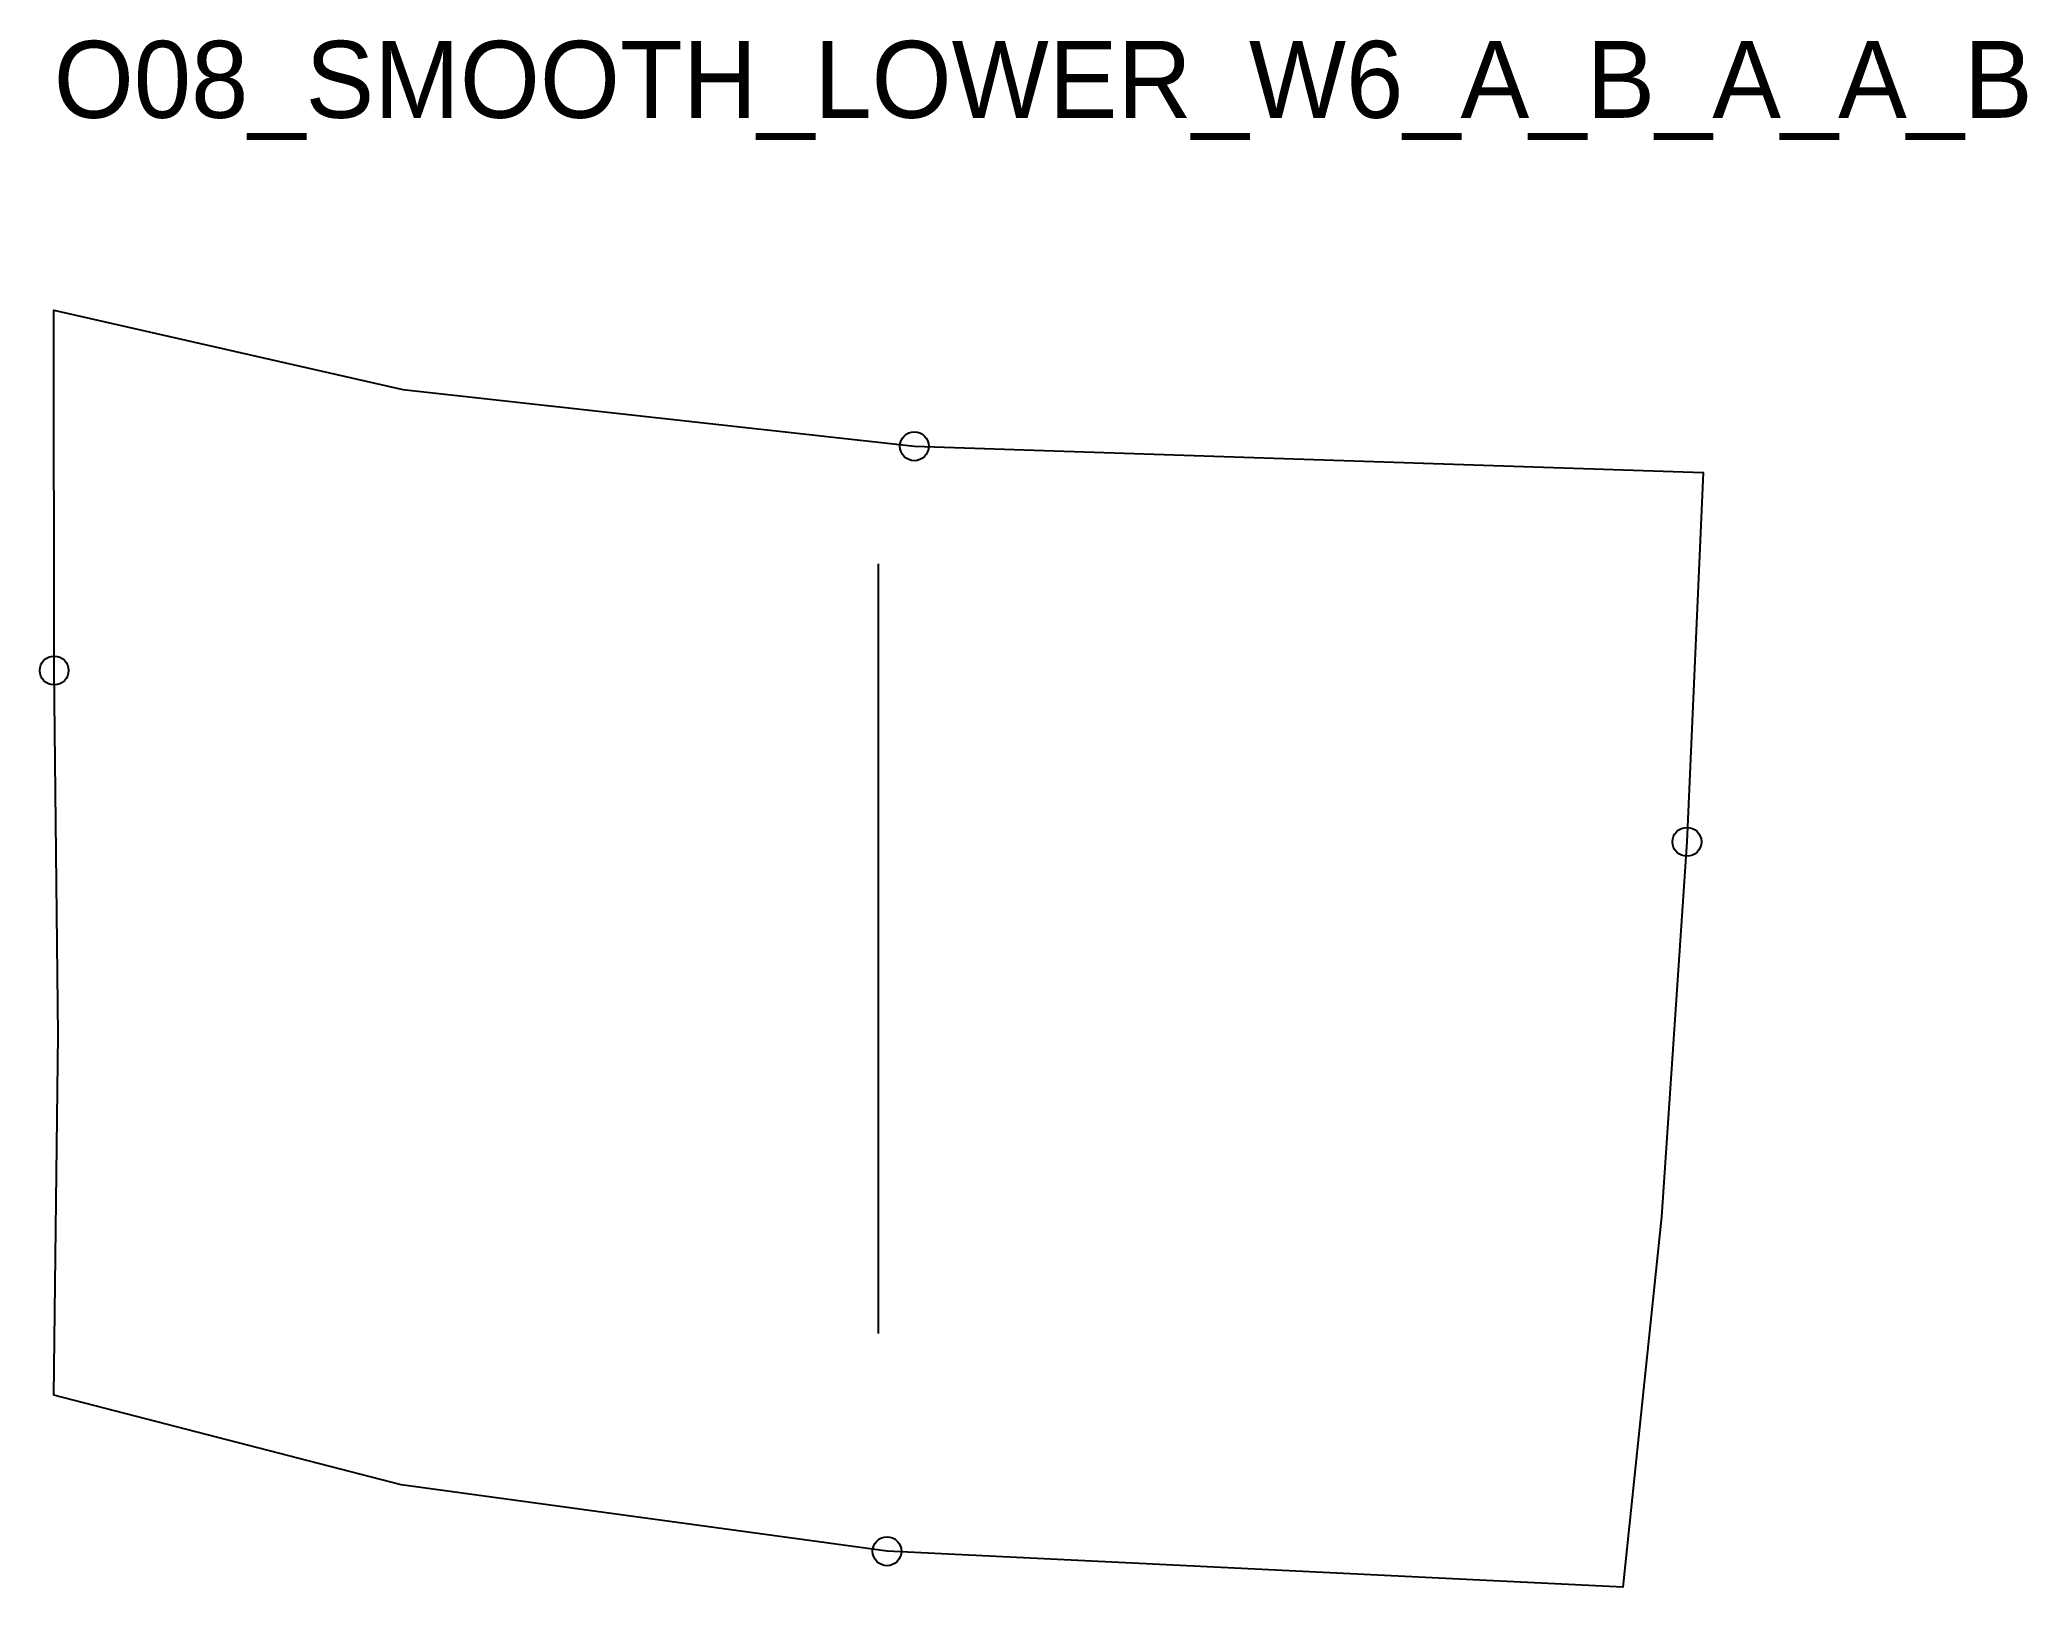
# Model space of a CAD drawing. Header units: millimetres. Extents: x -1 to 205, y -20 to 141.
import ezdxf

# ---------------------------------------------------------------- set-up
doc = ezdxf.new("R2010")
doc.units = ezdxf.units.MM
for name, color, linetype in [('CUT', 1, 'Continuous'), ('GRAIN', 3, 'Continuous'), ('ID', 7, 'Continuous'), ('NOTCH', 2, 'Continuous'), ('SEAM', 5, 'Continuous')]:
    doc.layers.add(name, color=color, linetype=linetype)

msp = doc.modelspace()

# ---------------------------------------------------------------- linework, layer by layer
at = {"layer": 'CUT'}
msp.add_lwpolyline([(0, 0), (0.44, 37.44), (0.04, 75.31), (0, 112.76), (36.27, 104.53), (89.46, 98.62), (171.48, 95.89), (169.78, 57.5), (167.14, 18.51), (163.13, -19.98), (86.62, -16.24), (36.11, -9.33), (0, 0)], close=True, dxfattribs=at)
at = {"layer": 'GRAIN'}
msp.add_line((85.74, 6.39), (85.74, 86.39), dxfattribs=at)
at = {"layer": 'NOTCH'}
for centre in [(89.46, 98.62), (0.04, 75.31), (169.78, 57.5), (86.62, -16.24)]:
    msp.add_circle(centre, 1.5, dxfattribs=at)
at = {"layer": 'SEAM'}
msp.add_lwpolyline([(0, 0), (0.44, 37.44), (0.04, 75.31), (0, 112.76), (36.27, 104.53), (89.46, 98.62), (171.48, 95.89), (169.78, 57.5), (167.14, 18.51), (163.13, -19.98), (86.62, -16.24), (36.11, -9.33)], close=True, dxfattribs=at)

# ---------------------------------------------------------------- texts
at = {"layer": 'ID'}
msp.add_text('O08_SMOOTH_LOWER_W6_A_B_A_A_B', height=8, dxfattribs=at).set_placement((0, 132.76))

doc.saveas('drawing.dxf')
